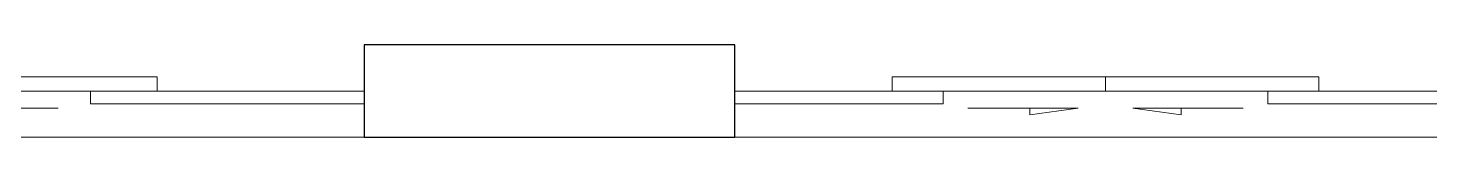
# Model space of a CAD drawing. Extents: x 3753737 to 4713801, y -857380 to 24339.
# Drawn here: x 4046238 to 4049263, y -711210 to -711010 of the extents above; entities that cross this region are included whole.
import ezdxf

# ---------------------------------------------------------------- set-up
doc = ezdxf.new("R2010")
doc.units = 0
doc.header["$LTSCALE"] = 1000
doc.header["$MEASUREMENT"] = 0
doc.layers.get('0').update_dxf_attribs({"linetype": 'CONTINUOUS'})
doc.layers.add('!!电气', color=1, linetype='CONTINUOUS')
doc.layers.add('WALL', color=252, linetype='CONTINUOUS')
doc.layers.add('WINDOW', color=146, linetype='CONTINUOUS', lineweight=20)

# ---------------------------------------------------------------- blocks, each defined once
blk = doc.blocks.new('$DorLib2D$00000138')
at = {"color": 0, "linetype": 'Continuous'}
for p, q in [((-0.2875, 0), (-0.2875, 0.1538)), ((-0.2875, 0.1538), (0, 0.1538)), ((0, 0.1538), (0, 0)), ((0.2875, 0.1538), (0, 0.1538)), ((0.2875, 0), (0.2875, 0.1538)), ((-0.5, -0.1399), (-0.5, 0)), ((-0.5, 0), (-0.2188, 0)), ((0, 0), (-0.2875, 0)), ((-0.2188, 0), (-0.2188, -0.1399)), ((0, 0), (0.2875, 0)), ((0.2188, 0), (0.2188, -0.1399)), ((0.5, 0), (0.2188, 0)), ((0.5, 0), (0.5, -0.1946)), ((0.5, -0.1399), (0.5, 0)), ((-0.2188, -0.1399), (-0.5, -0.1399)), ((0.2188, -0.1399), (0.5, -0.1399)), ((-0.1857, -0.186), (-0.037, -0.186)), ((-0.037, -0.186), (-0.1019, -0.2583)), ((-0.1019, -0.2583), (-0.1019, -0.186)), ((0.1857, -0.186), (0.037, -0.186)), ((0.037, -0.186), (0.1019, -0.2583)), ((0.1019, -0.2583), (0.1019, -0.186))]:
    blk.add_line(p, q, dxfattribs=at)
blk = doc.blocks.new('A$C5F341E43')
at = {"layer": 'WALL', "color": 252}
for p, q in [((6849.9, 1900), (6050, 1900)), ((6050, 1900), (6050, 1700)), ((6849.9, 1700), (6849.9, 1900)), ((6050, 1700), (6849.9, 1700))]:
    blk.add_line(p, q, dxfattribs=at)
at = {"layer": 'WINDOW', "color": 252}
for p, q in [((6050, 1700), (3950, 1700)), ((8449.9, 1700), (6849.9, 1700))]:
    blk.add_line(p, q, dxfattribs=at)
at = {"layer": 'WINDOW', "color": 252, "yscale": -200, "rotation": 179.9999999989443}
for p, xscale, zscale in [((5000, 1800), 2100, 2100), ((7649.9, 1800), 1600, 1600)]:
    blk.add_blockref('$DorLib2D$00000138', p, dxfattribs=dict(at, xscale=xscale, zscale=zscale))

msp = doc.modelspace()

# ---------------------------------------------------------------- block references
at = {"layer": '!!电气'}
msp.add_blockref('A$C5F341E43', (4040913.4, -712910.2), dxfattribs=at)

doc.saveas('drawing.dxf')
